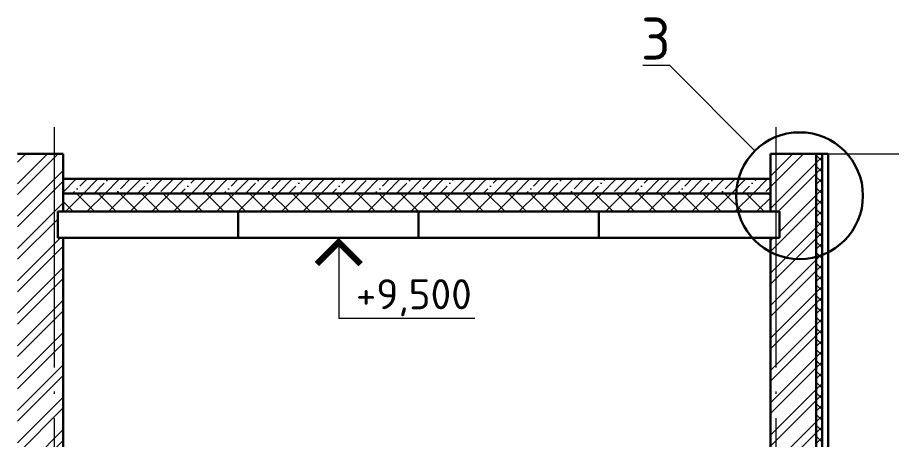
# Model space of a CAD drawing. Extents: x -965262 to 1142518, y -357520 to 71675.
# Drawn here: x -291884 to -284616, y -226982 to -223472 of the extents above; entities that cross this region are included whole.
import ezdxf

# ---------------------------------------------------------------- set-up
doc = ezdxf.new("R2010")
doc.units = 0
doc.header["$LTSCALE"] = 10
doc.linetypes.add('DOTE', pattern=[2.42, 2, -0.2, 0.02, -0.2])
doc.layers.get('0').update_dxf_attribs({"linetype": 'CONTINUOUS', "lineweight": 30})
doc.layers.add('DOTE', color=7, linetype='DOTE', lineweight=9)
doc.styles.add('GOST 2.304', font='isocpeur.ttf', dxfattribs={"width": 0.75, "height": 250})
pattern_1 = [(45, (-336265.44, -304529.16), (-134.70384, 134.70384), []), (45, (-336175.63, -304529.16), (-134.70384, 134.70384), [])]

msp = doc.modelspace()

# ---------------------------------------------------------------- hatches: boundary and pattern name
at = {"lineweight": 15}
h = msp.add_hatch(dxfattribs=at)
h.set_pattern_fill('ANSI32', color=1, scale=20, style=0)
h.set_pattern_definition(pattern_1)
h.paths.add_polyline_path([(-291503.8, -228289.1), (-291576.6, -228289.1), (-291576.6, -228589.2), (-291503.8, -228589.2)], flags=17)
h.paths.add_polyline_path([(-291503.8, -231639.6), (-291574.3, -231639.6), (-291574.3, -231951.6), (-291503.8, -231951.6)], flags=17)
h.paths.add_polyline_path([(-291503.8, -225305.6), (-291548.8, -225305.6), (-291548.8, -225085.6), (-291503.8, -225085.6), (-291503.8, -224605.6), (-291883.8, -224605.6), (-291883.8, -229405.6), (-291503.8, -229405.6), (-291503.8, -228597.2), (-291676.3, -228597.2), (-291676.3, -228589.2), (-291581.1, -228589.2), (-291581.1, -228289.1), (-291676.3, -228289.1), (-291676.3, -228283.1), (-291503.8, -228283.1)])
h.paths.add_polyline_path([(-291503.8, -231965.6), (-291703.8, -231965.6), (-291703.8, -231951.6), (-291583.3, -231951.6), (-291583.3, -231639.6), (-291703.8, -231639.6), (-291703.8, -231625.6), (-291503.8, -231625.6), (-291503.8, -231505.6), (-291883.8, -231505.6), (-291883.8, -231625.6), (-291883.8, -234805.6), (-291503.8, -234805.6)])
h = msp.add_hatch(dxfattribs=at)
h.set_pattern_fill('ANSI32', color=1, scale=20, style=0)
h.set_pattern_definition(pattern_1)
h.paths.add_polyline_path([(-285623.8, -234805.6), (-285623.8, -231965.6), (-285453.8, -231965.6), (-285453.8, -231951.6), (-285574.3, -231951.6), (-285574.3, -231639.6), (-285453.8, -231639.6), (-285453.8, -231625.6), (-285623.8, -231625.6), (-285623.8, -231555.6), (-285243.8, -231555.6), (-285243.8, -234805.6), (-285623.8, -234805.6)])
h.paths.add_polyline_path([(-285583.3, -231951.6), (-285623.8, -231951.6), (-285623.8, -231639.6), (-285583.3, -231639.6)], flags=16)
h.paths.add_polyline_path([(-285623.8, -230955.6), (-285623.8, -228597.2), (-285481.3, -228597.2), (-285481.3, -228589.2), (-285576.6, -228589.2), (-285576.6, -228289.1), (-285481.3, -228289.1), (-285481.3, -228283.1), (-285623.8, -228283.1), (-285623.8, -228255.6), (-285243.8, -228255.6), (-285243.8, -230955.6), (-285623.8, -230955.6)])
h.paths.add_polyline_path([(-285581.1, -228589.2), (-285623.8, -228589.2), (-285623.8, -228289.1), (-285581.1, -228289.1)], flags=16)
h.paths.add_polyline_path([(-285623.8, -227655.6), (-285623.8, -225305.6), (-285548.8, -225305.6), (-285548.8, -225085.6), (-285623.8, -225085.6), (-285623.8, -224605.6), (-285243.8, -224605.6), (-285243.8, -227655.6), (-285623.8, -227655.6)])
h = msp.add_hatch(dxfattribs=at)
h.set_pattern_fill('ANSI37', color=256, scale=20, style=0)
h.set_pattern_definition([(45, (-336265.435, -304529.16), (-44.90128, 44.90128), []), (135, (-336265.435, -304529.16), (-44.90128, -44.90128), [])])
h.paths.add_polyline_path([(-285193.8, -234805.6), (-285243.8, -234805.6), (-285243.8, -231555.6), (-285193.8, -231555.6)])
h.paths.add_polyline_path([(-285193.8, -230955.6), (-285243.8, -230955.6), (-285243.8, -228255.6), (-285193.8, -228255.6)])
h.paths.add_polyline_path([(-285193.8, -227655.6), (-285243.8, -227655.6), (-285243.8, -224605.6), (-285193.8, -224605.6)])
h.paths.add_polyline_path([(-285243.8, -234805.6), (-285243.8, -234758.6), (-285193.8, -234765.2), (-285193.8, -234805.6)])
h = msp.add_hatch(dxfattribs=at)
h.set_pattern_fill('ANSI35', color=256, scale=20)
h.set_pattern_definition([(45, (-336265.44, -304529.16), (-89.80256, 89.80256), []), (45, (-336175.63, -304529.16), (-89.80256, 89.80256), [158.75, -31.75, 0, -31.75])])
h.paths.add_polyline_path([(-285623.8, -224815.6), (-291503.8, -224815.6), (-291503.8, -224935.6), (-285623.8, -224935.6)])
h = msp.add_hatch(dxfattribs=at)
h.set_pattern_fill('ANSI37', color=256, scale=40, style=0)
h.set_pattern_definition([(45, (-336265.44, -304529.16), (-89.80256, 89.80256), []), (135, (-336265.44, -304529.16), (-89.80256, -89.80256), [])])
h.paths.add_polyline_path([(-285623.8, -224935.6), (-291503.8, -224935.6), (-291503.8, -225085.6), (-285623.8, -225085.6)])

# ---------------------------------------------------------------- linework, layer by layer
for p, q in [((-286460.7, -223873, -4711.1), (-286684.2, -223873, -4711.1)), ((-285753.1, -224581.7, -4711.1), (-286460.7, -223873, -4711.1)), ((-285143.8, -224605.6, -4711.1), (-283712.9, -224605.6, -904.2)), ((-289212.9, -225305.6, -3259.8), (-289212.9, -225974.9, -3259.8))]:
    msp.add_line(p, q, dxfattribs=at)
at = {"color": 1, "extrusion": (1.83697e-16, 0, -1)}
for p, q in [((-291883.8, -224605.6, -3259.8), (-291503.8, -224605.6, -3259.8)), ((-285623.8, -224605.6, -3259.8), (-285243.8, -224605.6, -3259.8))]:
    msp.add_line(p, q, dxfattribs=at)
at = {"color": 1, "ltscale": 100, "extrusion": (0, -1, 0)}
for p, q in [((-291503.8, -224605.6, -4711.1), (-291503.8, -225085.6, -4711.1)), ((-285623.8, -224605.6, -4711.1), (-285623.8, -225085.6, -4711.1)), ((-285243.8, -224605.6, -4711.1), (-285243.8, -227655.6, -3259.8)), ((-291503.8, -225305.6, -4711.1), (-291503.8, -228283.1, -4711.1)), ((-285623.8, -225305.6, -4711.1), (-285623.8, -227655.6, -3259.8))]:
    msp.add_line(p, q, dxfattribs=at)
for p, q in [((-285243.8, -224605.6, -4711.1), (-285143.8, -224605.6, -4711.1)), ((-285243.8, -224605.6, -4711.1), (-285243.8, -227655.6, -3843.1)), ((-285193.8, -224605.6, -4711.1), (-285193.8, -227655.6, -3843.1)), ((-285143.8, -224605.6, -4711.1), (-285143.8, -227655.6, -3843.1))]:
    msp.add_line(p, q)
at = {"extrusion": (1.83697e-16, 0, -1)}
for p, q in [((-291503.8, -224815.6, -3259.8), (-285623.8, -224815.6, -3259.8)), ((-291503.8, -224935.6, -3259.8), (-285623.8, -224935.6, -3259.8)), ((-291548.8, -225085.6, -3259.8), (-285548.8, -225085.6, -3259.8)), ((-291548.8, -225305.6, -3259.8), (-285548.8, -225305.6, -3259.8))]:
    msp.add_line(p, q, dxfattribs=at)
at = {"ltscale": 100, "extrusion": (0, -1, 0)}
for p, q in [((-291548.8, -225085.6, -4711.1), (-291548.8, -225305.6, -4711.1)), ((-290048.8, -225085.6, -4711.1), (-290048.8, -225305.6, -4711.1)), ((-288548.8, -225085.6, -4711.1), (-288548.8, -225305.6, -4711.1)), ((-287048.8, -225085.6, -4711.1), (-287048.8, -225305.6, -4711.1)), ((-285548.8, -225085.6, -4711.1), (-285548.8, -225305.6, -4711.1))]:
    msp.add_line(p, q, dxfattribs=at)
at = {"lineweight": 15, "ltscale": 0.3}
msp.add_line((-288080.5, -225974.9, -3259.8), (-289212.9, -225974.9, -3259.8), dxfattribs=at)
at = {"lineweight": 15, "const_width": 50, "elevation": -3259.8}
msp.add_lwpolyline([(-289030.6, -225523.3), (-289212.9, -225341), (-289395.2, -225523.3)], dxfattribs=at)
msp.add_circle((-285380.8, -224954.7, -4711.1), 527)
at = {"layer": 'DOTE', "ltscale": 100, "extrusion": (0, -1, 0)}
for p, q in [((-291578.8, -224383.6, -4711.1), (-291578.8, -237277.6, -4711.1)), ((-285578.8, -224383.6, -4711.1), (-285578.8, -237277.6, -4711.1))]:
    msp.add_line(p, q, dxfattribs=at)

# ---------------------------------------------------------------- texts
at = {"style": 'GOST 2.304'}
for s, height, p in [('3', 350, (-286699.4, -223823.6, -4711.1)), ('+9,500', 250, (-289070.7, -225899.1, -3259.8))]:
    msp.add_text(s, height=height, dxfattribs=at).set_placement(p)

doc.saveas('drawing.dxf')
